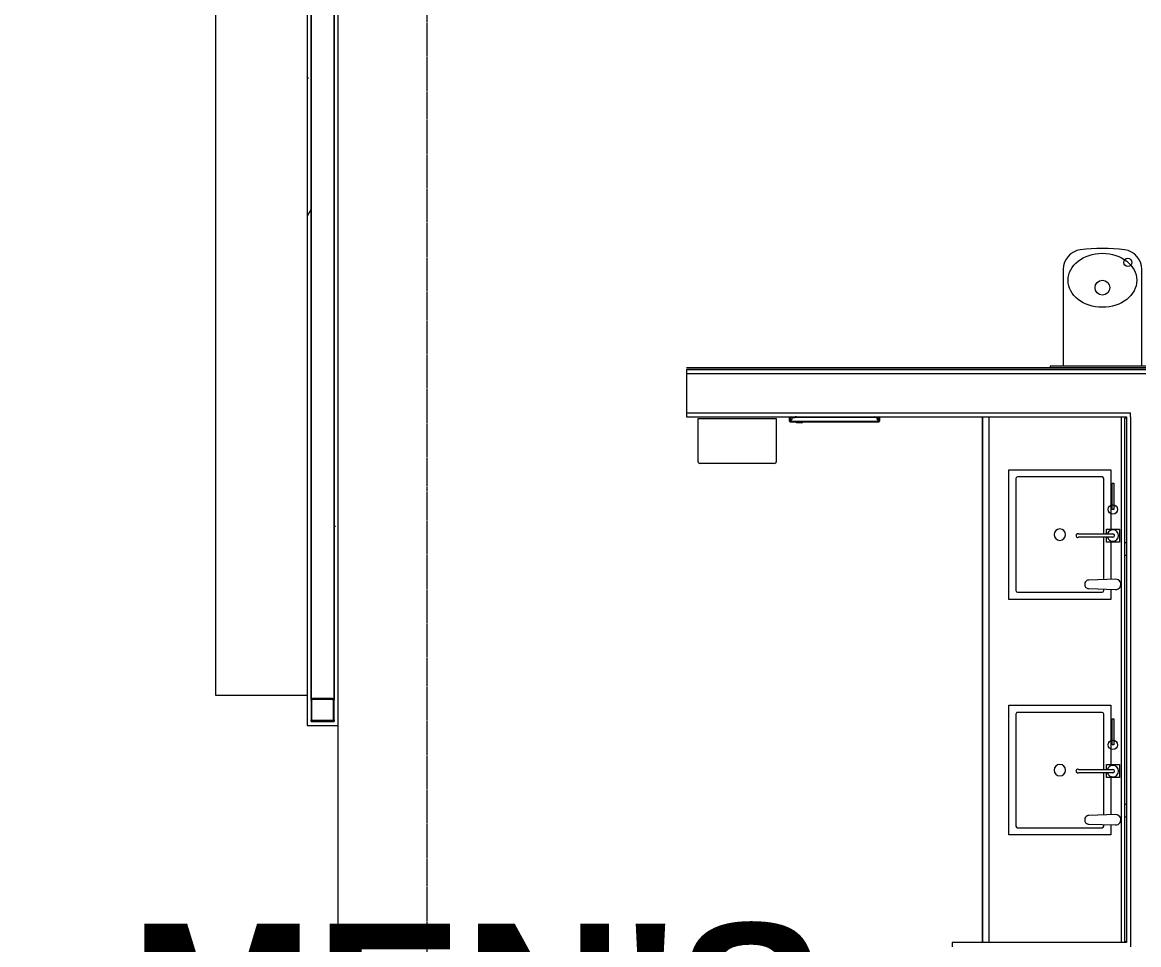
# Model space of a CAD drawing. Header units: inches. Extents: x 25369 to 33161, y -23509 to -20274.
# Drawn here: x 31269.1 to 31439.8, y -22515.9 to -22374.9 of the extents above; entities that cross this region are included whole.
import ezdxf

# ---------------------------------------------------------------- set-up
doc = ezdxf.new("R2010")
doc.units = ezdxf.units.IN
doc.header["$MEASUREMENT"] = 0
doc.linetypes.add('Grid Line 1_2_', pattern=[0.875, 0.5, -0.125, 0.125, -0.125])
for name, color, linetype, lineweight in [('A-FLOR', 192, 'Continuous', 13), ('A-GENM', 13, 'Continuous', 13), ('A-WALL', 113, 'Continuous', 13), ('A-WALL-PATT', 111, 'Continuous', 25), ('I-FURN', 30, 'Continuous', 13), ('I-WALL', 2, 'Continuous', 13), ('M-AREA-IDEN', 171, 'Continuous', 9), ('P-SANR-FIXT', 6, 'Continuous', 13), ('Q-CASE', 31, 'Continuous', 13), ('Q-SPCQ', 91, 'Continuous', 13), ('S-COLS', 52, 'Continuous', 13), ('S-GRID', 1, 'Continuous', 9)]:
    doc.layers.add(name, color=color, linetype=linetype, lineweight=lineweight)
doc.styles.add('Arial_B', font='arialbd.ttf', dxfattribs={"height": 24.354149})
pattern_1 = [(0, (5929.126, 0), (61.44, 15.36), [2.534, -43.546, 2.534, -43.546, -245.76]), (0, (5929.126, 0), (61.44, 15.36), [-92.16, 2.534, -89.626, 2.534, -43.546, -107.52]), (0, (5929.126, 0), (61.44, 15.36), [-230.4, 2.534, -28.186, 2.534, -74.266]), (120, (5952.166, 7.68), (-44.02215, 45.528601), [2.534, -43.546, 2.534, -43.546, -245.76]), (120, (5952.166, 7.68), (-44.02215, 45.528601), [-92.16, 2.534, -89.626, 2.534, -43.546, -107.52]), (120, (5952.166, 7.68), (-44.02215, 45.528601), [-230.4, 2.534, -28.186, 2.534, -74.266]), (240, (5959.846, 38.4), (-17.41785, -60.888601), [2.534, -43.546, 2.534, -43.546, -245.76]), (240, (5959.846, 38.4), (-17.41785, -60.888601), [-92.16, 2.534, -89.626, 2.534, -43.546, -107.52]), (240, (5959.846, 38.4), (-17.41785, -60.888601), [-230.4, 2.534, -28.186, 2.534, -74.266])]

# ---------------------------------------------------------------- blocks, each defined once
blk = doc.blocks.new('Furniture 8 - Furniture 1-2437-Overall Floor Plan')
at = {"layer": 'I-FURN', "color": 43, "lineweight": 9}
for p, q in [((25350.61, -22496.3), (25350.61, -22603.74)), ((25350.61, -22603.74), (25364.61, -22603.74))]:
    blk.add_line(p, q, dxfattribs=at)
blk = doc.blocks.new('Drinking_Fountain-Haws_Corporation-Wall_Mounted_1119 - 1119-355850-Overall Floor Plan')
at = {"layer": 'P-SANR-FIXT', "color": 43, "lineweight": 9}
for p, q in [((13.07, 20.75), (13.07, 5.95)), ((25.07, 5.95), (25.07, 20.75)), ((29.07, 15), (29.07, 5.95)), ((41.07, 5.95), (41.07, 15)), ((43.07, 5.95), (11.07, 5.95)), ((11.07, 5.95), (11.07, 5.7)), ((43.07, 5.7), (43.07, 5.95))]:
    blk.add_line(p, q, dxfattribs=at)
for centre, radius in [((22.94, 21.8), 0.625), ((19.07, 17.94), 1.13), ((38.94, 16.07), 0.625), ((35.07, 12.19), 1.13)]:
    blk.add_circle(centre, radius, dxfattribs=at)
for centre, radius, start, end in [((19.07, -1.8), 25.75, 82.4224, 97.5776), ((16.07, 20.75), 3, 97.5776, 180), ((22.07, 20.75), 3, 360, 82.4224), ((32.07, 15), 3, 97.5776, 180), ((35.07, -7.55), 25.75, 82.4224, 97.5776), ((38.07, 15), 3, 360, 82.4224)]:
    blk.add_arc(centre, radius, start, end, dxfattribs=at)
for centre, ratio in [((19.07, 19.07), 0.786373), ((35.07, 13.32), 0.786365)]:
    blk.add_ellipse(centre, major_axis=(-5.25, 0), ratio=ratio, dxfattribs=at)
blk = doc.blocks.new('Soap_Dispenser-TOTO-TES1ADC-05 - Polished Chrome-162828-Overall Floor Plan')
at = {"layer": 'A-GENM', "color": 43, "lineweight": 9}
for p, q in [((-0.79, 0), (-0.66, -4.1)), ((0.66, -4.1), (0.79, -0.03))]:
    blk.add_line(p, q, dxfattribs=at)
blk.add_arc((0, 0), 0.791, 358.1479, 179.999, dxfattribs=at)
blk.add_open_spline([(-0.66, -4.1), (-0.66, -4.15), (-0.65, -4.25), (-0.6, -4.4), (-0.51, -4.53), (-0.35, -4.67), (-0.08, -4.76), (0.21, -4.73), (0.42, -4.61), (0.56, -4.47), (0.65, -4.29), (0.66, -4.16), (0.66, -4.1)], degree=3, knots=[0, 0, 0, 0, 0.076923, 0.153846, 0.230769, 0.307692, 0.461538, 0.615385, 0.711538, 0.807692, 0.903846, 1, 1, 1, 1], dxfattribs=at)
blk = doc.blocks.new('Dispenser_Disposal-Paper-Frost_Products_LTD_-Recessed-400A - Steel-Stainless-37173-Overall Floor Plan')
at = {"layer": 'Q-SPCQ', "color": 43, "lineweight": 9}
for p, q in [((25457.27, -22435.86), (25457.27, -22435.26)), ((25457.27, -22435.26), (25458.12, -22435.26)), ((25457.27, -22435.86), (25470.94, -22435.86)), ((25457.34, -22435.26), (25457.34, -22435.94)), ((25457.64, -22435.55), (25457.34, -22435.86)), ((25457.34, -22435.94), (25470.94, -22435.94)), ((25458.31, -22435.94), (25457.34, -22435.94)), ((25457.43, -22435.21), (25457.43, -22435.18)), ((25458.08, -22435.21), (25457.43, -22435.21)), ((25470.59, -22435.26), (25457.64, -22435.26)), ((25457.64, -22435.26), (25457.64, -22435.55)), ((25458.35, -22435.2), (25458.12, -22435.2)), ((25458.12, -22435.26), (25458.12, -22435.2)), ((25458.15, -22435.26), (25458.15, -22435.2)), ((25458.31, -22436.07), (25458.31, -22435.94)), ((25459.18, -22436.07), (25458.31, -22436.07)), ((25459.16, -22436.09), (25458.33, -22436.09)), ((25458.42, -22435.26), (25458.35, -22435.2)), ((25458.8, -22435.18), (25458.8, -22435.26)), ((25459.08, -22435.26), (25459.08, -22435.18)), ((25470.94, -22435.94), (25459.18, -22435.94)), ((25459.18, -22435.94), (25459.18, -22436.07)), ((25470.4, -22435.21), (25470.23, -22435.21)), ((25470.4, -22435.21), (25470.9, -22435.21)), ((25470.4, -22435.25), (25470.4, -22435.21)), ((25470.85, -22435.25), (25470.4, -22435.25)), ((25470.64, -22435.31), (25470.64, -22435.56)), ((25470.64, -22435.55), (25470.64, -22435.33)), ((25470.64, -22435.33), (25470.97, -22435.33)), ((25470.94, -22435.86), (25470.64, -22435.56)), ((25470.88, -22435.18), (25470.88, -22435.21)), ((25470.9, -22435.18), (25470.9, -22435.21)), ((25470.94, -22435.94), (25470.94, -22435.33)), ((25470.94, -22435.86), (25471.02, -22435.86)), ((25470.97, -22435.28), (25470.97, -22435.33)), ((25470.97, -22435.33), (25471.01, -22435.33)), ((25471.01, -22435.33), (25471.01, -22435.86))]:
    blk.add_line(p, q, dxfattribs=at)
for centre, radius, start, end in [((25457.34, -22435.86), 0.0768, 180, 270), ((25457.34, -22435.86), 0.029, 180, 270), ((25458.08, -22435.15), 0.0665, 270, 0), ((25458.08, -22435.15), 0.0665, 270, 312.1544), ((25458.33, -22436.07), 0.02, 180, 270), ((25459.16, -22436.07), 0.02, 270, 0), ((25470.23, -22435.15), 0.0665, 180, 270), ((25470.59, -22435.31), 0.05, 0, 90), ((25470.9, -22435.28), 0.0625, 153.896, 233.1301), ((25470.9, -22435.28), 0.0625, 302.4117, 90.0728), ((25470.9, -22435.28), 0.0625, 359.8391, 90), ((25470.94, -22435.86), 0.0763, 270, 0)]:
    blk.add_arc(centre, radius, start, end, dxfattribs=at)
blk = doc.blocks.new('Faucet-Lavatory-Zurn-Z6920XL - Z6920-XL-ADM2-H4-162876-Overall Floor Plan')
at = {"layer": 'P-SANR-FIXT', "lineweight": 9}
for p, q in [((-0.25, 0), (-0.25, 5.25)), ((0.25, 5.25), (0.25, 0)), ((-1, 1), (-0.25, 1)), ((-1, -1), (-1, 1)), ((0.33, 1), (1, 1)), ((1, 1), (1, -1)), ((4, 0.12), (8, 0.12)), ((4, -0.12), (4, 0.12)), ((8, 0.12), (8, -0.12)), ((1, -1), (-1, -1)), ((8, -0.12), (4, -0.12))]:
    blk.add_line(p, q, dxfattribs=at)
blk.add_circle((4, 0), 0.719, dxfattribs=at)
for centre, radius, start, end in [((0, 5.37), 0.281, 332.734, 207.266), ((0, 0), 0.875, 107.1429, 180), ((0, 0), 0.875, 360, 67.0864), ((0, 0), 0.875, 180, 360), ((0, 0), 0.25, 180, 0)]:
    blk.add_arc(centre, radius, start, end, dxfattribs=at)
blk = doc.blocks.new('Bradley-Washroom_Accessories-Mirrors-747_Standard - 60_ x 36_ _ BradEX-205488-Overall Floor Plan')
at = {"layer": 'Q-SPCQ', "color": 43, "lineweight": 9}
for p, q in [((25508.52, -22454.37), (25508.52, -22435.37)), ((25508.77, -22435.37), (25508.52, -22435.37)), ((25508.77, -22435.37), (25508.77, -22454.37)), ((25508.48, -22454.37), (25508.77, -22454.37)), ((25508.48, -22454.37), (25508.48, -22456.37)), ((25508.77, -22454.37), (25508.77, -22456.37)), ((25508.77, -22456.37), (25508.48, -22456.37)), ((25508.52, -22494.37), (25508.52, -22456.37)), ((25508.77, -22456.37), (25508.77, -22494.37)), ((25508.48, -22494.37), (25508.77, -22494.37)), ((25508.48, -22494.37), (25508.48, -22496.37)), ((25508.77, -22494.37), (25508.77, -22496.37)), ((25508.77, -22496.37), (25508.48, -22496.37)), ((25508.52, -22515.37), (25508.52, -22496.37)), ((25508.77, -22496.37), (25508.77, -22515.37)), ((25508.52, -22515.37), (25508.77, -22515.37))]:
    blk.add_line(p, q, dxfattribs=at)
blk = doc.blocks.new('Counter Top - 24_ Depth-179606-Overall Floor Plan')
at = {"layer": 'Q-CASE', "color": 43, "lineweight": 9}
for p, q in [((33.11, -0.75), (-47.26, -0.75)), ((-47.26, -22), (33.11, -22))]:
    blk.add_line(p, q, dxfattribs=at)
blk = doc.blocks.new('Faucet-Lavatory-Zurn-Z6920XL - Z6920-XL-ADM2-H4-V59-Overall Floor Plan')
at = {"layer": 'P-SANR-FIXT', "lineweight": 9}
for p, q in [((-0.25, 0), (-0.25, 5.25)), ((0.25, 5.25), (0.25, 0)), ((-1, 1), (-0.25, 1)), ((-1, -1), (-1, 1)), ((0.25, 1), (1, 1)), ((1, 1), (1, -1)), ((4, 0.12), (8, 0.12)), ((4, -0.12), (4, 0.12)), ((8, 0.12), (8, -0.12)), ((1, -1), (-1, -1)), ((8, -0.12), (4, -0.12))]:
    blk.add_line(p, q, dxfattribs=at)
blk.add_circle((4, 0), 0.719, dxfattribs=at)
for centre, radius, start, end in [((0, 5.37), 0.281, 332.734, 207.266), ((0, 0), 0.875, 107.1429, 180), ((0, 0), 0.875, 360, 72.8571), ((0, 0), 0.875, 180, 360), ((0, 0), 0.25, 180, 0)]:
    blk.add_arc(centre, radius, start, end, dxfattribs=at)
blk = doc.blocks.new('KNEE PROTECTOR1 - KNEE PROTECTOR-205860-Overall Floor Plan')
at = {"layer": 'Q-CASE', "color": 43, "lineweight": 9}
for p, q in [((79235.76, -9330.82), (79155.38, -9330.82)), ((79235.76, -9331.82), (79155.38, -9331.82))]:
    blk.add_line(p, q, dxfattribs=at)
blk = doc.blocks.new('Sink-Under_Counter-Kohler-2882 - White-191670-Overall Floor Plan')
at = {"layer": 'P-SANR-FIXT', "color": 43, "lineweight": 9}
for p, q in [((-9.91, -7.81), (-9.91, 7.81)), ((-9.91, 7.81), (-0.85, 7.81)), ((1.15, 7.81), (6.83, 7.81)), ((8.37, 7.81), (9.91, 7.81)), ((9.91, 7.81), (9.91, -7.81)), ((-8.81, 6.46), (-8.81, -6.46)), ((-0.18, 6.71), (-8.56, 6.71)), ((6.87, 6.71), (0.4, 6.71)), ((8.56, 6.71), (8.33, 6.71)), ((8.81, -6.46), (8.81, 6.46)), ((-8.56, -6.71), (8.56, -6.71)), ((9.91, -7.81), (-9.91, -7.81))]:
    blk.add_line(p, q, dxfattribs=at)
for centre, radius, start, end in [((-8.56, 6.46), 0.25, 90, 180), ((8.56, 6.46), 0.25, 360, 90), ((0, 0), 0.875, 360, 180), ((0, 0), 0.875, 180, 360), ((-8.56, -6.46), 0.25, 180, 270), ((8.56, -6.46), 0.25, 270, 360)]:
    blk.add_arc(centre, radius, start, end, dxfattribs=at)
blk = doc.blocks.new('Sink-Under_Counter-Kohler-2882 - White-V68-Overall Floor Plan')
at = {"layer": 'P-SANR-FIXT', "color": 43, "lineweight": 9}
for p, q in [((-9.91, -7.81), (-9.91, 7.81)), ((-9.91, 7.81), (-0.85, 7.81)), ((1.15, 7.81), (6.83, 7.81)), ((8.37, 7.81), (9.91, 7.81)), ((9.91, 7.81), (9.91, -7.81)), ((-8.81, 6.46), (-8.81, -6.46)), ((-0.1, 6.71), (-8.56, 6.71)), ((6.87, 6.71), (0.4, 6.71)), ((8.56, 6.71), (8.33, 6.71)), ((8.81, -6.46), (8.81, 6.46)), ((-8.56, -6.71), (8.56, -6.71)), ((9.91, -7.81), (-9.91, -7.81))]:
    blk.add_line(p, q, dxfattribs=at)
for centre, radius, start, end in [((-8.56, 6.46), 0.25, 90, 180), ((8.56, 6.46), 0.25, 360, 90), ((0, 0), 0.875, 360, 180), ((0, 0), 0.875, 180, 360), ((-8.56, -6.46), 0.25, 180, 270), ((8.56, -6.46), 0.25, 270, 360)]:
    blk.add_arc(centre, radius, start, end, dxfattribs=at)
blk = doc.blocks.new('HSS-Hollow Structural Section-Column - HSS3-1_2X3-1_2X1_8-V77-Overall Floor Plan')
at = {"layer": 'S-COLS', "lineweight": 9}
h = blk.add_hatch(dxfattribs=at)
h.set_pattern_fill('FP_47', color=253, style=0, pattern_type=2)
h.set_pattern_definition([(45, (-19456.764, 22479.99), (-19.00703, 19.00703), []), (45, (-19456.764, 22508.79), (-19.00703, 19.00703), [])])
h.paths.add_polyline_path([(1.52, -1.75), (1.52, -1.63), (-1.52, -1.63), (-1.52, -1.75)], flags=0)
h.paths.add_polyline_path([(1.75, -1.52), (1.75, 1.52), (1.63, 1.52), (1.63, -1.52)], flags=0)
h.paths.add_polyline_path([(-1.63, -1.52), (-1.63, 1.52), (-1.75, 1.52), (-1.75, -1.52)], flags=0)
h.paths.add_polyline_path([(-1.52, 1.63), (1.52, 1.63), (1.52, 1.75), (-1.52, 1.75)], flags=0)
at = {"layer": 'S-COLS', "color": 7}
for p, q in [((1.52, 1.75), (-1.52, 1.75)), ((-1.75, 1.52), (-1.75, -1.52)), ((-1.63, -1.52), (-1.63, 1.52)), ((-1.52, 1.63), (1.52, 1.63)), ((1.63, 1.52), (1.63, -1.52)), ((1.75, -1.52), (1.75, 1.52)), ((1.52, -1.63), (-1.52, -1.63)), ((-1.52, -1.75), (1.52, -1.75))]:
    blk.add_line(p, q, dxfattribs=at)
for centre, radius, start, end in [((-1.52, 1.52), 0.232, 90, 180), ((1.52, 1.52), 0.232, 360, 90), ((-1.52, 1.52), 0.116, 90, 180), ((1.52, 1.52), 0.116, 0, 90), ((-1.52, -1.52), 0.232, 180, 270), ((-1.52, -1.52), 0.116, 180, 270), ((1.52, -1.52), 0.232, 270, 360), ((1.52, -1.52), 0.116, 270, 360)]:
    blk.add_arc(centre, radius, start, end, dxfattribs=at)
blk = doc.blocks.new('Hand_Dryer-Excel_Dryer-XLERATOR_Unit - Not a Type - Load Type Catalog-357530-Overall Floor Plan')
at = {"layer": 'Q-SPCQ', "color": 43, "lineweight": 9}
for p, q in [((25590.61, -22442.03), (25590.61, -22435.43)), ((25590.61, -22435.43), (25602.55, -22435.43)), ((25602.55, -22435.43), (25602.55, -22442.03)), ((25602.3, -22442.3), (25590.86, -22442.3))]:
    blk.add_line(p, q, dxfattribs=at)
for centre, start, end in [((25590.86, -22442.05), 175.9748, 270), ((25602.3, -22442.05), 270, 4.0252)]:
    blk.add_arc(centre, 0.251, start, end, dxfattribs=at)
blk = doc.blocks.new('Locker Rooms and Restrooms_rvt-2-Overall Floor Plan')
at = {"layer": 'A-WALL-PATT', "lineweight": 9}
h = blk.add_hatch(dxfattribs=at)
h.set_pattern_fill('FP_17', color=253, style=0, pattern_type=2)
h.set_pattern_definition(pattern_1)
h.paths.add_polyline_path([(25383.52, -22482.37), (25384.14, -22482.37), (25384.14, -22370.3), (25383.52, -22370.3), (25383.52, -22481.51)], flags=0)
h = blk.add_hatch(dxfattribs=at)
h.set_pattern_fill('FP_17', color=253, style=0, pattern_type=2)
h.set_pattern_definition(pattern_1)
h.paths.add_polyline_path([(25388.27, -22481.74), (25388.27, -22370.43), (25387.64, -22370.43), (25387.64, -22481.74)], flags=0)
h = blk.add_hatch(dxfattribs=at)
h.set_pattern_fill('FP_17', color=253, style=0, pattern_type=2)
h.set_pattern_definition(pattern_1)
h.paths.add_polyline_path([(25591.93, -22428.55), (25609.52, -22428.55), (25609.52, -22427.93), (25441.52, -22427.93), (25441.52, -22428.55), (25556.84, -22428.55)], flags=0)
h = blk.add_hatch(dxfattribs=at)
h.set_pattern_fill('FP_17', color=253, style=0, pattern_type=2)
h.set_pattern_definition(pattern_1)
h.paths.add_polyline_path([(25508.77, -22435.18), (25509.39, -22435.18), (25509.39, -22434.55), (25441.52, -22434.55), (25441.52, -22435.18), (25486.65, -22435.18)], flags=0)
h.paths.add_polyline_path([(25609.52, -22435.18), (25609.52, -22434.55), (25521.39, -22434.55), (25521.39, -22435.18), (25591.93, -22435.18)], flags=0)
h.paths.add_polyline_path([(25512.89, -22435.18), (25517.89, -22435.18), (25517.89, -22434.55), (25512.89, -22434.55)], flags=0)
at = {"layer": 'A-FLOR', "color": 43, "lineweight": 9}
blk.add_line((25388.27, -22526.93), (25388.27, -22482.37), dxfattribs=at)
at = {"layer": 'A-WALL', "color": 7}
for p, q in [((25441.52, -22427.93), (25441.52, -22428.55)), ((25441.52, -22428.55), (25609.52, -22428.55)), ((25441.52, -22428.55), (25441.52, -22434.55)), ((25441.52, -22434.55), (25441.52, -22435.18)), ((25441.52, -22434.55), (25509.39, -22434.55)), ((25509.39, -22435.18), (25509.39, -22434.55)), ((25509.39, -22435.18), (25509.39, -22516.18))]:
    blk.add_line(p, q, dxfattribs=at)
at = {"layer": 'I-WALL', "color": 7}
for p, q in [((25383.52, -22370.3), (25383.52, -22482.37)), ((25384.14, -22370.3), (25384.14, -22478.47)), ((25384.14, -22478.47), (25384.14, -22370.3)), ((25387.64, -22478.47), (25387.64, -22370.3)), ((25387.64, -22370.43), (25387.64, -22478.47)), ((25388.27, -22481.74), (25388.27, -22370.43)), ((25609.77, -22427.68), (25441.52, -22427.68)), ((25609.52, -22427.93), (25441.52, -22427.93)), ((25441.52, -22427.93), (25609.52, -22427.93)), ((25441.52, -22435.18), (25508.77, -22435.18)), ((25508.77, -22435.18), (25508.77, -22454.37)), ((25508.77, -22456.37), (25508.77, -22494.37)), ((25383.52, -22482.37), (25384.14, -22482.37)), ((25384.14, -22481.51), (25384.14, -22481.74)), ((25384.14, -22481.74), (25384.14, -22481.51)), ((25384.14, -22481.74), (25384.37, -22481.74)), ((25384.37, -22481.74), (25384.14, -22481.74)), ((25384.14, -22482.37), (25388.27, -22482.37)), ((25387.41, -22481.74), (25387.64, -22481.74)), ((25387.64, -22481.74), (25387.41, -22481.74)), ((25387.64, -22481.74), (25387.64, -22481.51)), ((25387.64, -22481.51), (25387.64, -22481.74)), ((25388.27, -22482.37), (25388.27, -22481.74)), ((25508.77, -22496.37), (25508.77, -22515.55)), ((25508.77, -22515.55), (25482.14, -22515.55)), ((25482.14, -22515.55), (25482.14, -22516.18))]:
    blk.add_line(p, q, dxfattribs=at)
at = {"color": 43, "lineweight": 9}
for name, p in [('Furniture 8 - Furniture 1-2437-Overall Floor Plan', (18.9, 126)), ('Drinking_Fountain-Haws_Corporation-Wall_Mounted_1119 - 1119-355850-Overall Floor Plan', (25486.03, -22433.37)), ('Hand_Dryer-Excel_Dryer-XLERATOR_Unit - Not a Type - Load Type Catalog-357530-Overall Floor Plan', (-147.31, 0)), ('Dispenser_Disposal-Paper-Frost_Products_LTD_-Recessed-400A - Steel-Stainless-37173-Overall Floor Plan', (0, 0)), ('Bradley-Washroom_Accessories-Mirrors-747_Standard - 60_ x 36_ _ BradEX-205488-Overall Floor Plan', (0, 0)), ('HSS-Hollow Structural Section-Column - HSS3-1_2X3-1_2X1_8-V77-Overall Floor Plan', (25385.89, -22479.99))]:
    blk.add_blockref(name, p, dxfattribs=at)
for name, p, rotation in [('Counter Top - 24_ Depth-179606-Overall Floor Plan', (25508.77, -22482.44), 269.9999999999997), ('KNEE PROTECTOR1 - KNEE PROTECTOR-205860-Overall Floor Plan', (34818.59, 56720.2), 270.0000000000026), ('Sink-Under_Counter-Kohler-2882 - White-191670-Overall Floor Plan', (25498.58, -22453.18), 270), ('Faucet-Lavatory-Zurn-Z6920XL - Z6920-XL-ADM2-H4-162876-Overall Floor Plan', (25506.7, -22453.33), 90.00000000000037), ('Soap_Dispenser-TOTO-TES1ADC-05 - Polished Chrome-162828-Overall Floor Plan', (25507.12, -22460.78), 269.9999999999698), ('Sink-Under_Counter-Kohler-2882 - White-V68-Overall Floor Plan', (25498.58, -22489.18), 270), ('Faucet-Lavatory-Zurn-Z6920XL - Z6920-XL-ADM2-H4-V59-Overall Floor Plan', (25506.7, -22489.33), 90.00000000000037), ('Soap_Dispenser-TOTO-TES1ADC-05 - Polished Chrome-162828-Overall Floor Plan', (25507.12, -22496.78), 269.9999999999595)]:
    blk.add_blockref(name, p, dxfattribs=dict(at, rotation=rotation))

msp = doc.modelspace()

# ---------------------------------------------------------------- linework, layer by layer
at = {"layer": 'S-GRID', "linetype": 'Grid Line 1_2_'}
for p, q in [((31331.02, -23095.8), (31331.02, -20550.05)), ((31331.02, -23413.24), (31331.02, -20902.43))]:
    msp.add_line(p, q, dxfattribs=at)

# ---------------------------------------------------------------- block references
at = {"color": 250, "lineweight": 5}
msp.add_blockref('Locker Rooms and Restrooms_rvt-2-Overall Floor Plan', (5929.13, 0), dxfattribs=at)

# ---------------------------------------------------------------- texts
at = {"layer": 'M-AREA-IDEN', "insert": (31338.66, -22512.63), "char_height": 24.354, "width": 166.752, "attachment_point": 2, "line_spacing_factor": 0.938532, "style": 'Arial_B'}
msp.add_mtext("MEN'S\\PLOCKER", dxfattribs=at)

doc.saveas('drawing.dxf')
